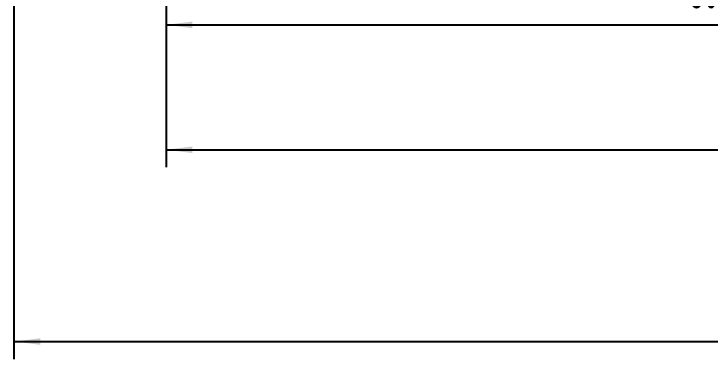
# Model space of a CAD drawing. Header units: millimetres. Extents: x -11880 to 11880, y -8400 to 8400.
# Drawn here: x -9268 to -6086, y -2025 to -449 of the extents above; entities that cross this region are included whole.
import ezdxf

# ---------------------------------------------------------------- set-up
doc = ezdxf.new("R2010")
doc.units = ezdxf.units.MM
doc.layers.add('CAXA4', color=3, linetype='Continuous', lineweight=25)
doc.styles.add('标准', font='', dxfattribs={"width": 0.667})
doc.styles.get('标准').set_extended_font_data('FangSong_GB2312')
doc.dimstyles.new('标准', dxfattribs={"dimscale": 40, "dimtxt": 3.5, "dimasz": 3, "dimexe": 2, "dimexo": 0, "dimtad": 1, "dimdec": 1, "dimzin": 12, "dimdsep": 46, "dimtxsty": '标准', "dimcen": 0, "dimdle": 4, "dimaunit": 1, "dimazin": 2, "dimtfac": 1, "dimtdec": 3, "dimtmove": 0, "dimatfit": 3, "dimfxl": 1, "dimtolj": 1, "dimtzin": 0, "dimarcsym": 0})

# ---------------------------------------------------------------- blocks, each defined once
blk = doc.blocks.new('*D89')
at = {"layer": 'CAXA4', "linetype": 'Continuous', "lineweight": 25}
for points in [[(-8572.6, -1068.9), (-8452.6, -1083.9), (-8452.6, -1053.9)], [(1607.4, -1068.9), (1487.4, -1083.9), (1487.4, -1053.9)]]:
    blk.add_hatch(color=0, dxfattribs=at).paths.add_polyline_path(points, flags=0)
at = {"layer": 'CAXA4', "color": 0, "linetype": 'Continuous', "lineweight": 25}
for p, q in [((1607.4, 2073.6), (1607.4, -1148.9)), ((-8572.6, 696.7), (-8572.6, -1148.9)), ((-8572.6, -1068.9), (1607.4, -1068.9))]:
    blk.add_line(p, q, dxfattribs=at)
at = {"layer": 'CAXA4', "color": 0, "linetype": 'Continuous', "lineweight": 25, "insert": (-3670.5, -852.1), "char_height": 140, "attachment_point": 1, "style": '标准'}
blk.add_mtext('\\fFangSong_GB2312|b0|i0|p34;10180', dxfattribs=at)
blk = doc.blocks.new('*D99')
at = {"layer": 'CAXA4', "linetype": 'Continuous', "lineweight": 25}
for points in [[(-8572.6, -498.5), (-8452.6, -513.5), (-8452.6, -483.5)], [(-3482.6, -498.5), (-3602.6, -513.5), (-3602.6, -483.5)]]:
    blk.add_hatch(color=0, dxfattribs=at).paths.add_polyline_path(points, flags=0)
at = {"layer": 'CAXA4', "color": 0, "linetype": 'Continuous', "lineweight": 25}
for p, q in [((-3482.6, 996.7), (-3482.6, -578.5)), ((-8572.6, 696.7), (-8572.6, -578.5)), ((-8572.6, -498.5), (-3482.6, -498.5))]:
    blk.add_line(p, q, dxfattribs=at)
at = {"layer": 'CAXA4', "color": 0, "linetype": 'Continuous', "lineweight": 25, "insert": (-6176.5, -281.7), "char_height": 140, "attachment_point": 1, "style": '标准'}
blk.add_mtext('\\fFangSong_GB2312|b0|i0|p34;5090', dxfattribs=at)
blk = doc.blocks.new('*D304')
at = {"layer": 'CAXA4', "linetype": 'Continuous', "lineweight": 25}
for points in [[(-9267.6, -1944.8), (-9147.6, -1959.8), (-9147.6, -1929.8)], [(3862.4, -1944.8), (3742.4, -1959.8), (3742.4, -1929.8)]]:
    blk.add_hatch(color=0, dxfattribs=at).paths.add_polyline_path(points, flags=0)
at = {"layer": 'CAXA4', "color": 0, "linetype": 'Continuous', "lineweight": 25}
for p, q in [((-9267.6, 2376.7), (-9267.6, -2024.8)), ((3862.4, 1536.7), (3862.4, -2024.8)), ((-9267.6, -1944.8), (3862.4, -1944.8))]:
    blk.add_line(p, q, dxfattribs=at)
at = {"layer": 'CAXA4', "color": 0, "linetype": 'Continuous', "lineweight": 25, "insert": (-2890.5, -1728), "char_height": 140, "attachment_point": 1, "style": '标准'}
blk.add_mtext('\\fFangSong_GB2312|b0|i0|p34;13130', dxfattribs=at)

msp = doc.modelspace()

# ---------------------------------------------------------------- dimensions: what is measured, and where the dimension line sits
at = {"layer": 'CAXA4', "linetype": 'Continuous', "lineweight": 70}
for base, p1, p2, text, picture, middle in [((-2702.59, -1944.84), (-9267.62, 2376.67), (3862.43, 1536.67), '\\fFangSong_GB2312;13130', '*D304', (-2702.59, -1823.94)), ((-3482.62, -1068.89), (-8572.62, 696.67), (1607.38, 2073.63), '\\fFangSong_GB2312;10180', '*D89', (-3482.62, -947.99)), ((-6027.62, -498.54), (-8572.62, 696.67), (-3482.62, 996.67), '\\fFangSong_GB2312;5090', '*D99', (-6027.62, -377.64))]:
    dim = msp.add_linear_dim(base=base, p1=p1, p2=p2, text=text, dimstyle='标准', dxfattribs=at)
    dim.commit()
    dim.dimension.update_dxf_attribs({"geometry": picture, "text_midpoint": middle})

doc.saveas('drawing.dxf')
